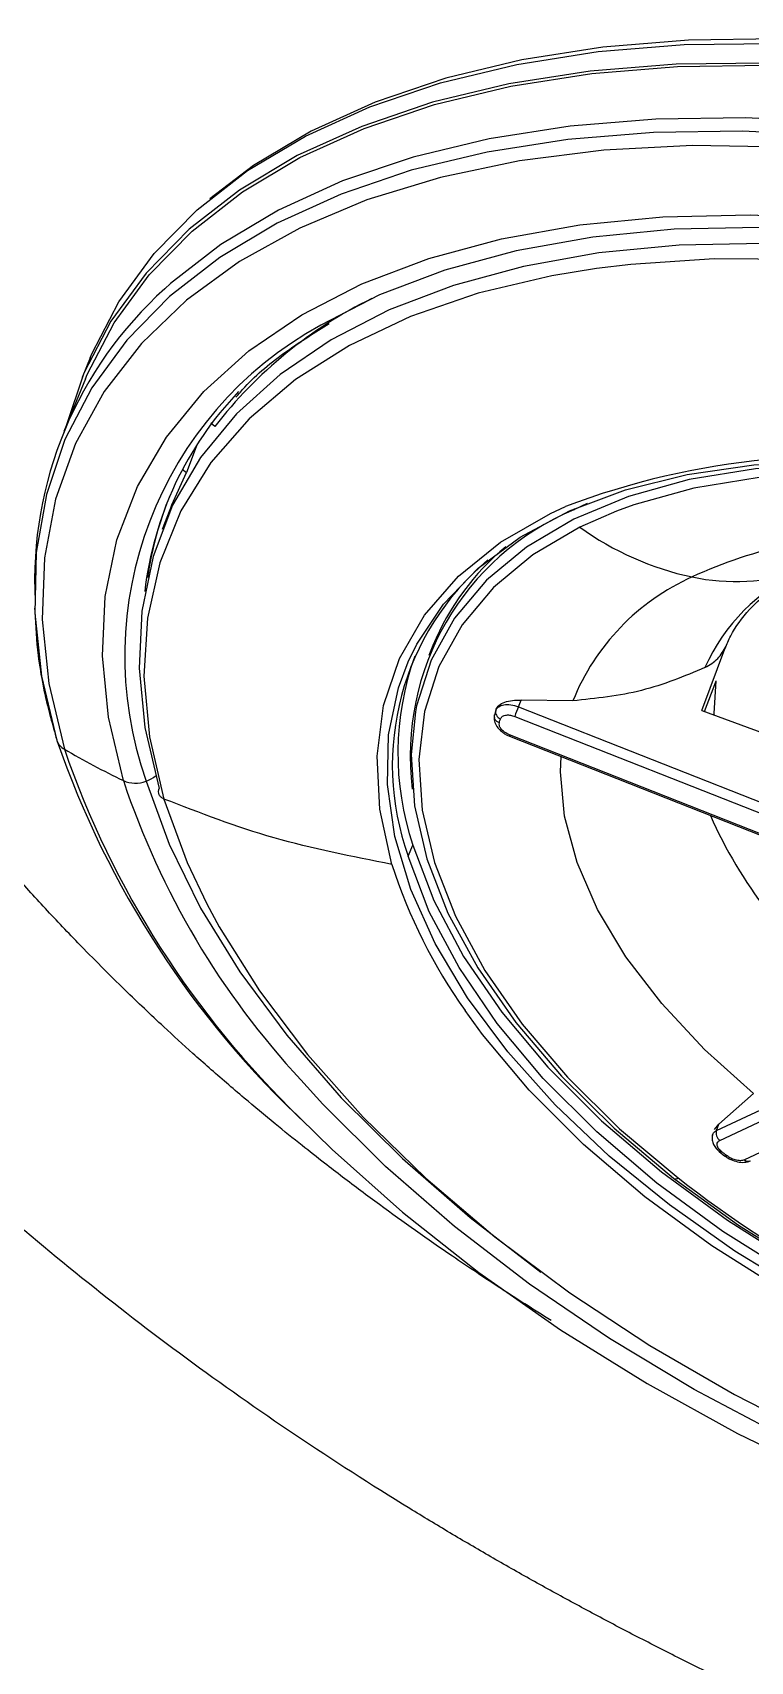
# Model space of a CAD drawing. Extents: x 0 to 84, y -21 to 126.
# Drawn here: x 26.9 to 28.004, y 60.201 to 62.705 of the extents above; entities that cross this region are included whole.
import ezdxf

# ---------------------------------------------------------------- set-up
doc = ezdxf.new("R2010")
doc.units = 0
doc.header["$MEASUREMENT"] = 0
doc.layers.add('1', color=4, linetype='Continuous')

# ---------------------------------------------------------------- blocks, each defined once
blk = doc.blocks.new('PRODIGY')
at = {"layer": '1', "color": 3, "linetype": 'Continuous', "lineweight": 25}
for p, q in [((26.9886, 62.2049), (26.9762, 62.1748)), ((26.9813, 62.1727), (26.9481, 62.0919)), ((27.1803, 62.0992), (27.1741, 62.1046)), ((27.1533, 62.0723), (27.1365, 62.0288)), ((27.1302, 62.034), (27.1365, 62.0288)), ((27.1136, 61.9778), (27.0993, 61.9409)), ((27.7526, 61.9811), (27.7323, 61.9715)), ((27.7329, 61.9729), (27.7323, 61.9715)), ((27.7977, 61.9693), (27.7414, 61.9446)), ((26.903, 61.8203), (26.9034, 61.8148)), ((27.5155, 61.763), (27.509, 61.7473)), ((27.9287, 61.663), (27.9659, 61.7618)), ((27.9329, 61.6614), (27.9503, 61.707)), ((27.9503, 61.707), (27.9509, 61.7084)), ((27.6121, 61.6624), (27.6102, 61.6558)), ((27.6128, 61.6647), (27.6122, 61.6627)), ((27.647, 61.6686), (27.651, 61.6785)), ((27.647, 61.6686), (28.3782, 61.3802)), ((27.7306, 61.6777), (27.651, 61.6785)), ((27.9287, 61.663), (28.049, 61.6186)), ((27.6413, 61.6537), (28.3726, 61.3653)), ((27.633, 61.6233), (28.3642, 61.3349)), ((28.3646, 61.337), (27.6333, 61.6254)), ((27.4776, 61.4388), (27.4847, 61.4559)), ((27.9515, 61.0174), (28.4194, 61.2369)), ((27.9565, 61.002), (28.4244, 61.2216)), ((28.4626, 61.1918), (27.9947, 60.9723)), ((28.0082, 61.0744), (27.955, 61.0273)), ((27.946, 61.012), (27.9448, 61.0084)), ((27.9482, 61.019), (27.955, 61.0273)), ((27.9515, 61.0174), (27.955, 61.0273)), ((27.9557, 60.9848), (27.9644, 60.978))]:
    blk.add_line(p, q, dxfattribs=at)
at = {"layer": '1', "color": 3, "linetype": 'Continuous', "lineweight": 25, "flags": 128}
for points in [[(26.9886, 62.2049), (26.9913, 62.2113), (27.0328, 62.2912), (27.0869, 62.3651), (27.153, 62.4325), (27.2307, 62.4929), (27.3194, 62.5458), (27.4185, 62.5908), (27.5271, 62.6276), (27.6444, 62.6559), (27.7696, 62.6755), (27.9017, 62.6863), (28.0397, 62.6881)], [(28.0461, 62.695), (27.9085, 62.6932), (27.7768, 62.6825), (27.652, 62.6629), (27.5351, 62.6347), (27.4268, 62.598), (27.3281, 62.5531), (27.2396, 62.5004), (27.1728, 62.4494)], [(28.0273, 62.658), (27.8893, 62.6562), (27.7572, 62.6455), (27.632, 62.6259), (27.5147, 62.5976), (27.4061, 62.5607), (27.307, 62.5157), (27.2183, 62.4628), (27.1406, 62.4024), (27.0745, 62.335), (27.0205, 62.2611), (26.9789, 62.1813), (26.951, 62.0991)], [(26.9813, 62.1727), (26.984, 62.1792), (27.0254, 62.2588), (27.0793, 62.3324), (27.1452, 62.3996), (27.2227, 62.4599), (27.3111, 62.5126), (27.4099, 62.5575), (27.5181, 62.5942), (27.6351, 62.6224), (27.76, 62.642), (27.8917, 62.6527), (28.0292, 62.6545)], [(28.1384, 62.5665), (27.996, 62.5737), (27.8584, 62.5719), (27.7267, 62.5612), (27.6019, 62.5417), (27.4849, 62.5134), (27.3766, 62.4767), (27.2779, 62.4318), (27.1894, 62.3791), (27.112, 62.3189), (27.1033, 62.3111)], [(28.1334, 62.546), (27.9915, 62.5531), (27.8544, 62.5513), (27.7231, 62.5407), (27.5988, 62.5212), (27.4822, 62.4931), (27.3743, 62.4565), (27.2759, 62.4117), (27.1877, 62.3592), (27.1105, 62.2992), (27.0448, 62.2322), (26.9912, 62.1588), (26.9499, 62.0795), (26.9214, 61.9949), (26.9058, 61.9056), (26.9034, 61.8123), (26.914, 61.7158), (26.9376, 61.6168)], [(28.0566, 62.5288), (27.9146, 62.531), (27.7783, 62.5239), (27.6488, 62.5075), (27.5271, 62.482), (27.4141, 62.4475), (27.3109, 62.4044), (27.2182, 62.353), (27.1368, 62.2937), (27.0673, 62.2269), (27.0103, 62.1533), (26.9662, 62.0734), (26.9355, 61.9878), (26.9183, 61.8973), (26.9148, 61.8026), (26.9251, 61.7044), (26.9489, 61.6035)], [(27.0397, 61.5551), (27.0168, 61.6524), (27.0075, 61.747), (27.0119, 61.8381), (27.0298, 61.925), (27.0612, 62.0069), (27.1057, 62.083), (27.1631, 62.1529), (27.2327, 62.2157), (27.314, 62.2711), (27.4064, 62.3185), (27.509, 62.3576), (27.6209, 62.3879), (27.7413, 62.4094), (27.869, 62.4216), (28.003, 62.4247), (28.1421, 62.4184)], [(28.0173, 62.4054), (27.8862, 62.4024), (27.7612, 62.3904), (27.6434, 62.3695), (27.5339, 62.3397), (27.4335, 62.3015), (27.3431, 62.2551), (27.343, 62.2551)], [(28.023, 62.3808), (27.8939, 62.3779), (27.7708, 62.3661), (27.6548, 62.3454), (27.547, 62.3162), (27.4481, 62.2785), (27.3591, 62.2328), (27.2807, 62.1795), (27.2136, 62.1189), (27.1583, 62.0516), (27.1154, 61.9782), (27.0852, 61.8993), (27.0679, 61.8156), (27.0637, 61.7278), (27.0727, 61.6366), (27.0947, 61.5428)], [(27.7671, 62.3422), (27.6982, 62.3309), (27.585, 62.3041), (27.481, 62.2683), (27.3871, 62.224), (27.3042, 62.1715), (27.233, 62.1112), (27.1741, 62.0438), (27.1282, 61.9698), (27.0955, 61.89), (27.0765, 61.805), (27.0712, 61.7156), (27.0797, 61.6226), (27.102, 61.5268)], [(29.8276, 61.5576), (29.7866, 61.6019), (29.6903, 61.6956), (29.584, 61.7858), (29.4688, 61.8719), (29.3458, 61.9529), (29.2159, 62.0282), (29.0805, 62.0971), (28.9407, 62.159), (28.7977, 62.2132), (28.653, 62.2594), (28.5077, 62.297), (28.3633, 62.3258), (28.221, 62.3455), (28.0821, 62.3559), (27.9479, 62.357), (27.8195, 62.3486), (27.7671, 62.3422)], [(27.4775, 61.7379), (27.4907, 61.7649), (27.5316, 61.8264), (27.5849, 61.8815), (27.6498, 61.9294), (27.7256, 61.9697), (27.8114, 62.0018), (27.9062, 62.0255), (28.0089, 62.0403), (28.1182, 62.0461), (28.233, 62.0429), (28.3518, 62.0307)], [(28.7648, 61.9256), (28.7248, 61.9398), (28.6013, 61.9781), (28.4776, 62.0078), (28.3553, 62.0285), (28.2358, 62.0399), (28.1208, 62.0419), (28.0116, 62.0345), (27.9096, 62.0177), (27.8161, 61.9918), (27.7323, 61.9571), (27.6593, 61.914), (27.5979, 61.8631), (27.5489, 61.805), (27.5129, 61.7404), (27.4905, 61.6702), (27.4885, 61.6606)], [(27.1136, 61.9778), (27.114, 61.9789), (27.1365, 62.0288)], [(29.2758, 61.6306), (29.1771, 61.702), (29.0709, 61.7682), (28.9586, 61.8283), (28.8416, 61.8817), (28.7214, 61.9276), (28.5995, 61.9654), (28.4773, 61.9947), (28.3565, 62.0152), (28.2385, 62.0264), (28.1249, 62.0284), (28.0171, 62.021), (27.9164, 62.0045), (27.8241, 61.9789), (27.7977, 61.9693)], [(27.4525, 61.4264), (27.4339, 61.511), (27.4296, 61.5927), (27.4397, 61.6703), (27.4642, 61.7428), (27.5026, 61.8094), (27.5546, 61.8693), (27.6194, 61.9216), (27.6963, 61.9657), (27.7191, 61.9762)], [(27.7414, 61.9446), (27.6692, 61.9021), (27.6086, 61.8518), (27.5602, 61.7944), (27.5247, 61.7307), (27.5026, 61.6614), (27.494, 61.5873), (27.4991, 61.5096), (27.5179, 61.429), (27.5501, 61.3466), (27.5953, 61.2635), (27.6529, 61.1807), (27.7223, 61.0992), (27.8024, 61.0201), (27.8924, 60.9444)], [(28.8061, 60.5191), (28.6846, 60.5402), (28.5619, 60.5699), (28.4393, 60.6078), (28.3184, 60.6536), (28.2006, 60.7066), (28.0872, 60.7663), (27.9796, 60.832), (27.879, 60.9029), (27.7866, 60.9781), (27.7034, 61.0568), (27.6306, 61.1381), (27.5689, 61.221), (27.519, 61.3045), (27.4815, 61.3876), (27.4569, 61.4694), (27.4455, 61.549), (27.4473, 61.6253), (27.4625, 61.6976), (27.4775, 61.7379)], [(27.9478, 61.6559), (27.9477, 61.6584), (27.9509, 61.7084)], [(27.4885, 61.6606), (27.4818, 61.5952), (27.487, 61.5165), (27.506, 61.4349), (27.5386, 61.3514), (27.5844, 61.2673), (27.6427, 61.1834), (27.713, 61.1009), (27.7942, 61.0208), (27.8853, 60.9441)], [(28.0082, 61.0744), (27.933, 61.142), (27.8674, 61.2123), (27.8123, 61.2843), (27.7687, 61.357), (27.7371, 61.4294), (27.718, 61.5003), (27.7117, 61.5688), (27.7125, 61.592)], [(27.0745, 61.5543), (27.11, 61.4573), (27.1582, 61.3592), (27.2187, 61.2611), (27.2911, 61.1636), (27.3747, 61.0677), (27.4689, 60.9741), (27.5727, 60.8836), (27.6815, 60.7998)], [(27.102, 61.5268), (27.1378, 61.4292), (27.168, 61.3656)], [(28.8094, 60.5337), (28.6842, 60.5556), (28.5577, 60.5866), (28.4315, 60.6265), (28.3072, 60.6746), (28.1864, 60.7304), (28.0706, 60.7932), (27.9613, 60.8622), (27.8598, 60.9365), (27.7673, 61.0152), (27.6852, 61.0973), (27.6143, 61.1818), (27.5556, 61.2676), (27.5099, 61.3536), (27.4776, 61.4388)], [(27.4847, 61.4559), (27.5169, 61.3708), (27.5627, 61.2848), (27.6213, 61.199), (27.6922, 61.1145), (27.7744, 61.0324), (27.8668, 60.9537), (27.9683, 60.8794), (28.0777, 60.8104), (28.1935, 60.7476), (28.3143, 60.6918), (28.4385, 60.6436), (28.5647, 60.6038), (28.6912, 60.5727), (28.8164, 60.5509)], [(27.168, 61.3656), (27.1868, 61.3306), (27.2487, 61.2319), (27.3227, 61.134), (27.4083, 61.0378), (27.5046, 60.9441), (27.6109, 60.8539), (27.726, 60.7678), (27.8491, 60.6868), (27.9789, 60.6115), (28.1144, 60.5426), (28.2542, 60.4807), (28.3971, 60.4265), (28.5419, 60.3803), (28.6871, 60.3427), (28.8316, 60.3139), (28.9739, 60.2942), (29.1128, 60.2838), (29.247, 60.2827), (29.3754, 60.2911), (29.4967, 60.3088), (29.6098, 60.3356), (29.7138, 60.3714), (29.757, 60.3901)], [(28.8071, 60.5059), (28.6797, 60.5281), (28.551, 60.5597), (28.4227, 60.6002), (28.2963, 60.6491), (28.1735, 60.7059), (28.0557, 60.7698), (27.9445, 60.84), (27.8412, 60.9155), (27.7472, 60.9956), (27.6636, 61.0791), (27.5916, 61.165), (27.5649, 61.2017)], [(29.1319, 60.2544), (29.0681, 60.2584), (28.925, 60.2739), (28.7792, 60.2984), (28.6319, 60.3318), (28.4844, 60.3738), (28.3379, 60.424), (28.1937, 60.482), (28.053, 60.5474), (27.917, 60.6195), (27.7869, 60.6977), (27.6638, 60.7813), (27.5487, 60.8698), (27.4426, 60.9622), (27.3464, 61.0579), (27.3122, 61.0953)], [(27.3108, 61.0369), (27.3604, 60.9882), (27.4685, 60.8918), (27.5859, 60.7992), (27.7116, 60.7112), (27.8446, 60.6285), (27.9838, 60.5518), (28.1282, 60.4817), (28.2765, 60.4188), (28.4276, 60.3636), (28.5802, 60.3165), (28.7331, 60.2779), (28.8851, 60.2481), (29.0349, 60.2274), (29.1814, 60.2158), (29.3234, 60.2136), (29.4597, 60.2207), (29.532, 60.2286)], [(27.8853, 60.9441), (27.9853, 60.8718), (28.0928, 60.8047), (28.2065, 60.7438), (28.325, 60.6898), (28.4468, 60.6433), (28.5703, 60.605), (28.694, 60.5753), (28.8163, 60.5546), (28.9358, 60.5432), (29.0508, 60.5412), (29.16, 60.5487), (29.262, 60.5654), (29.3555, 60.5914), (29.4393, 60.6261), (29.5123, 60.6692), (29.5737, 60.7201), (29.6227, 60.7782), (29.6441, 60.8128)]]:
    blk.add_lwpolyline(points, dxfattribs=at)
at = {"layer": '1', "color": 3, "linetype": 'Continuous', "lineweight": 25}
for centre, radius, start, end in [((27.5075, 61.8618), 0.6043, 131.9768, 182.8974), ((27.7198, 61.6845), 0.6804, 115.9913, 142.4535), ((27.6215, 61.7466), 0.5797, 118.7074, 199.3689), ((27.6012, 61.7849), 0.5322, 136.2443, 173.4508), ((28.1404, 60.8714), 1.1824, 79.9168, 110.8735), ((27.6024, 61.7917), 0.5309, 157.7316, 171.7992), ((27.8902, 61.5935), 0.4096, 112.6719, 187.2026), ((28.0087, 62.3145), 0.4564, 234.1447, 258.001), ((27.8831, 61.6087), 0.3987, 129.8883, 157.2301), ((28.2275, 61.1819), 0.7545, 90.4584, 114.5674), ((27.865, 61.5788), 0.4119, 130.0219, 199.8695), ((28.0582, 61.5458), 0.3531, 114.1273, 158.0769), ((27.9804, 62.1828), 0.3217, 258.0519, 288.2209), ((28.2012, 61.6107), 0.2924, 114.269, 156.1755), ((27.9053, 61.597), 0.4437, 160.3056, 198.5443), ((27.771, 61.6133), 0.1359, 155.9637, 162.6688), ((26.9611, 61.6254), 0.0251, 200.1318, 240.9416), ((28.315, 62.0922), 1.4572, 199.0432, 226.9757), ((27.6359, 61.6239), 0.00297, 150.1331, 191.5727), ((27.6046, 62.7234), 1.2977, 239.6526, 244.1941), ((28.3074, 62.0724), 1.4371, 199.0432, 226.0953), ((27.0582, 61.6007), 0.0492, 289.4383, 308.8799), ((27.058, 61.5972), 0.046, 246.4524, 291.0197), ((28.2345, 61.9527), 1.2592, 198.4067, 222.9115), ((28.582, 61.7831), 0.6991, 203.7636, 231.6427), ((28.2273, 61.6733), 0.8131, 197.6757, 215.4477), ((27.9653, 61.0133), 0.0144, 163.6306, 232.1344), ((28.0004, 60.9785), 0.0085, 227.7861, 292.0878), ((27.8887, 60.9484), 0.00547, 231.6281, 312.9704), ((29.0546, 62.4396), 1.8937, 232.1418, 268.8682)]:
    blk.add_arc(centre, radius, start, end, dxfattribs=at)
for points, knots in [([(27.6308, 64.2207), (27.648, 64.2112), (27.7024, 64.181), (27.814, 64.1186), (27.9699, 64.0304), (28.1373, 63.9342), (28.3574, 63.8057), (28.6241, 63.646), (28.9461, 63.4442), (29.2087, 63.2702), (29.4153, 63.1274), (29.5692, 63.0183), (29.7218, 62.9076), (29.9237, 62.758), (30.1719, 62.568), (30.4194, 62.3672), (30.6032, 62.2076), (30.7382, 62.0841), (30.8595, 61.9662), (31.0218, 61.7965), (31.1662, 61.6229), (31.2878, 61.4434), (31.3655, 61.3063), (31.4269, 61.1686), (31.4707, 61.0318), (31.4913, 60.9218), (31.4995, 60.8342), (31.5012, 60.7706), (31.4986, 60.7058), (31.4929, 60.651), (31.4852, 60.6031), (31.4773, 60.5635), (31.4708, 60.5375), (31.4675, 60.5245)], [0, 0, 0, 0, 0.009273, 0.02948, 0.060596, 0.094292, 0.121271, 0.182001, 0.242883, 0.304042, 0.334782, 0.365644, 0.396631, 0.427703, 0.489951, 0.552125, 0.588013, 0.614302, 0.646861, 0.67689, 0.740233, 0.772375, 0.804814, 0.837493, 0.870307, 0.903098, 0.918036, 0.93572, 0.951225, 0.968028, 0.978692, 0.98935, 1, 1, 1, 1]), ([(31.0727, 60.7386), (31.0739, 60.7442), (31.0764, 60.7553), (31.0797, 60.7722), (31.0826, 60.789), (31.0851, 60.8058), (31.0873, 60.8227), (31.0891, 60.8395), (31.0905, 60.8564), (31.0915, 60.8732), (31.0922, 60.8901), (31.0925, 60.907), (31.0924, 60.9238), (31.0912, 60.9695), (31.0834, 61.045), (31.0579, 61.1522), (31.0177, 61.261), (30.9633, 61.3711), (30.8949, 61.4827), (30.7861, 61.633), (30.6207, 61.8213), (30.3908, 62.0419), (30.139, 62.2572), (29.8746, 62.4662), (29.6486, 62.6363), (29.4674, 62.7699), (29.2849, 62.9027), (29.0988, 63.0348), (28.9073, 63.1656), (28.709, 63.2973), (28.5063, 63.4264), (28.2976, 63.555), (28.1511, 63.6434), (28.014, 63.7248), (27.8877, 63.7988), (27.7572, 63.8745), (27.6225, 63.9517), (27.5311, 64.0034), (27.4848, 64.0296)], [0, 0, 0, 0, 0.00521, 0.010385, 0.015525, 0.020632, 0.025705, 0.030747, 0.035757, 0.040737, 0.045688, 0.05061, 0.055505, 0.060373, 0.090174, 0.119524, 0.148789, 0.178362, 0.207785, 0.238197, 0.299496, 0.362001, 0.425025, 0.487888, 0.550016, 0.58106, 0.611564, 0.673601, 0.705441, 0.736982, 0.801713, 0.833861, 0.867365, 0.892423, 0.918213, 0.944738, 0.972, 1, 1, 1, 1]), ([(27.6975, 60.7253), (27.6838, 60.7338), (27.658, 60.7498), (27.6072, 60.7826), (27.5317, 60.8329), (27.4505, 60.8903), (27.386, 60.9385), (27.3465, 60.9689), (27.3119, 60.9961), (27.2705, 61.0295), (27.2227, 61.0692), (27.1807, 61.1054), (27.1396, 61.1419), (27.0962, 61.1815), (27.0367, 61.2381), (26.9749, 61.3), (26.9165, 61.3616), (26.8658, 61.4176), (26.8223, 61.4677), (26.7851, 61.5122), (26.7537, 61.5509), (26.7243, 61.5881), (26.701, 61.6185), (26.6803, 61.6461), (26.6576, 61.6769), (26.6099, 61.7436), (26.5506, 61.8319), (26.4878, 61.9334), (26.4367, 62.0211), (26.3912, 62.1042), (26.3462, 62.1912), (26.305, 62.2758), (26.2699, 62.3518), (26.2506, 62.396), (26.2425, 62.4144)], [0, 0, 0, 0, 0.018074, 0.034208, 0.068471, 0.121177, 0.148626, 0.16224, 0.179513, 0.20049, 0.225227, 0.253795, 0.267274, 0.291943, 0.325713, 0.36883, 0.401786, 0.434014, 0.466522, 0.488574, 0.510753, 0.533057, 0.552489, 0.562731, 0.58022, 0.605044, 0.676404, 0.730057, 0.777049, 0.825116, 0.870861, 0.924615, 0.968743, 1, 1, 1, 1]), ([(28.4498, 59.9608), (28.4379, 59.9655), (28.414, 59.9747), (28.3784, 59.9889), (28.3428, 60.0032), (28.3075, 60.0177), (28.2723, 60.0324), (28.2372, 60.0473), (28.2023, 60.0623), (28.1676, 60.0775), (28.133, 60.0929), (28.0986, 60.1085), (28.0644, 60.1242), (28.0303, 60.1401), (27.9964, 60.1562), (27.9627, 60.1724), (27.9292, 60.1888), (27.8959, 60.2054), (27.8627, 60.2222), (27.8297, 60.2391), (27.7969, 60.2562), (27.7644, 60.2734), (27.732, 60.2909), (27.6997, 60.3085), (27.6677, 60.3262), (27.6359, 60.3441), (27.6043, 60.3622), (27.5729, 60.3805), (27.5417, 60.3989), (27.5107, 60.4175), (27.4303, 60.4665), (27.3029, 60.5482), (27.1343, 60.6668), (26.9734, 60.7907), (26.8116, 60.9275), (26.6511, 61.078), (26.494, 61.2431), (26.3482, 61.4155), (26.216, 61.5922), (26.0962, 61.7731), (26.0136, 61.914), (25.9586, 62.0157), (25.9272, 62.0762), (25.8965, 62.1375), (25.8666, 62.1997), (25.8375, 62.2628), (25.8189, 62.3051), (25.8095, 62.3264)], [0, 0, 0, 0, 0.009181, 0.018342, 0.027485, 0.036609, 0.045714, 0.054801, 0.063871, 0.072923, 0.081958, 0.090977, 0.099979, 0.108966, 0.117938, 0.126896, 0.135839, 0.144769, 0.153687, 0.162592, 0.171486, 0.180369, 0.189242, 0.198106, 0.206961, 0.215809, 0.224649, 0.233484, 0.242313, 0.251138, 0.25996, 0.31146, 0.36307, 0.415007, 0.4675, 0.529721, 0.593326, 0.658691, 0.726179, 0.792586, 0.861596, 0.883862, 0.90644, 0.929336, 0.952558, 0.97611, 1, 1, 1, 1]), ([(27.2127, 62.1443), (27.2172, 62.1496), (27.2392, 62.1753), (27.2862, 62.214), (27.3339, 62.244), (27.3561, 62.2579)], [0, 0, 0, 0, 0.121311, 0.590663, 1, 1, 1, 1]), ([(27.9645, 61.7583), (27.9673, 61.7648), (27.9765, 61.7858), (27.9985, 61.8169), (28.037, 61.8506), (28.0673, 61.8718), (28.0887, 61.8804), (28.0902, 61.881)], [0, 0, 0, 0, 0.13466, 0.439796, 0.70106, 0.978824, 1, 1, 1, 1]), ([(26.9034, 61.8148), (26.9047, 61.7925), (26.9076, 61.7392), (26.9215, 61.6729), (26.934, 61.6292), (26.9373, 61.6176)], [0, 0, 0, 0, 0.346476, 0.826165, 1, 1, 1, 1]), ([(27.9337, 61.7288), (27.9408, 61.733), (27.955, 61.7414), (27.9622, 61.755), (27.9659, 61.7618)], [0, 0, 0, 0, 0.49995, 1, 1, 1, 1]), ([(27.9337, 61.7288), (27.9018, 61.7155), (27.8381, 61.689), (27.7664, 61.6815), (27.7306, 61.6777)], [0, 0, 0, 0, 0.500003, 1, 1, 1, 1]), ([(27.6118, 61.6613), (27.6117, 61.6612), (27.6115, 61.6606), (27.6114, 61.66), (27.6112, 61.6595)], [0, 0, 0, 0, 0.220666, 1, 1, 1, 1]), ([(27.6122, 61.6627), (27.6119, 61.6616), (27.6115, 61.6592), (27.6128, 61.6554), (27.6155, 61.6521), (27.6181, 61.6508), (27.6194, 61.6502)], [0, 0, 0, 0, 0.241124, 0.499994, 0.758864, 1, 1, 1, 1]), ([(27.6122, 61.6627), (27.613, 61.6651), (27.6138, 61.6675), (27.6166, 61.6686), (27.6167, 61.6686)], [0, 0, 0, 0, 0.962244, 1, 1, 1, 1]), ([(27.6128, 61.6647), (27.614, 61.6669), (27.6163, 61.6713), (27.6255, 61.6761), (27.6376, 61.6788), (27.6465, 61.6786), (27.651, 61.6785)], [0, 0, 0, 0, 0.241642, 0.487805, 0.739808, 1, 1, 1, 1]), ([(27.6167, 61.6686), (27.6191, 61.6698), (27.624, 61.6723), (27.6351, 61.6723), (27.643, 61.6698), (27.647, 61.6686)], [0, 0, 0, 0, 0.324258, 0.661792, 1, 1, 1, 1]), ([(27.61, 61.6528), (27.6098, 61.6515), (27.6095, 61.6488), (27.6108, 61.6431), (27.6149, 61.6359), (27.6217, 61.6296), (27.6281, 61.6255), (27.6316, 61.624), (27.6333, 61.6232)], [0, 0, 0, 0, 0.134294, 0.264105, 0.514482, 0.757749, 0.878561, 1, 1, 1, 1]), ([(27.6176, 61.6438), (27.6163, 61.6444), (27.6137, 61.6457), (27.611, 61.649), (27.6096, 61.6528), (27.6101, 61.6551), (27.6103, 61.6563)], [0, 0, 0, 0, 0.2410127, 0.499953, 0.7589037, 1, 1, 1, 1]), ([(27.6333, 61.6254), (27.6306, 61.6267), (27.6253, 61.6293), (27.6199, 61.6346), (27.6172, 61.6397), (27.6175, 61.6424), (27.6176, 61.6438)], [0, 0, 0, 0, 0.278428, 0.557751, 0.778793, 1, 1, 1, 1]), ([(27.6176, 61.6438), (27.6179, 61.645), (27.6185, 61.6471), (27.6191, 61.6492), (27.6194, 61.6502)], [0, 0, 0, 0, 0.560052, 1, 1, 1, 1]), ([(27.6194, 61.6502), (27.6202, 61.6516), (27.6219, 61.6545), (27.6279, 61.6562), (27.6347, 61.6559), (27.6391, 61.6544), (27.6413, 61.6537)], [0, 0, 0, 0, 0.27869, 0.558047, 0.778936, 1, 1, 1, 1]), ([(27.102, 61.5268), (27.1004, 61.5277), (27.0973, 61.5293), (27.0945, 61.5333), (27.0934, 61.538), (27.0942, 61.5412), (27.0947, 61.5428)], [0, 0, 0, 0, 0.24996, 0.500003, 0.749955, 1, 1, 1, 1]), ([(27.4525, 61.4264), (27.3911, 61.4384), (27.2684, 61.4624), (27.1574, 61.5054), (27.102, 61.5268)], [0, 0, 0, 0, 0.5, 1, 1, 1, 1]), ([(27.9453, 61.0079), (27.9454, 61.0096), (27.9455, 61.0136), (27.9493, 61.016), (27.9515, 61.0174)], [0, 0, 0, 0, 0.398293, 1, 1, 1, 1]), ([(27.9449, 61.0086), (27.9448, 61.0065), (27.9445, 61.0024), (27.9467, 60.9959), (27.9504, 60.9896), (27.9541, 60.9863), (27.9559, 60.9846)], [0, 0, 0, 0, 0.256925, 0.5105194, 0.7583961, 1, 1, 1, 1]), ([(27.9593, 60.9848), (27.9573, 60.9866), (27.9535, 60.9902), (27.9518, 60.9955), (27.9529, 60.9996), (27.9553, 61.0012), (27.9565, 61.002)], [0, 0, 0, 0, 0.278673, 0.558012, 0.778982, 1, 1, 1, 1]), ([(27.9558, 60.9849), (27.9561, 60.9846), (27.9569, 60.9839), (27.9585, 60.9845), (27.9593, 60.9848)], [0, 0, 0, 0, 0.471821, 1, 1, 1, 1]), ([(27.9678, 60.9782), (27.9662, 60.9794), (27.9634, 60.9816), (27.9605, 60.9838), (27.9593, 60.9848)], [0, 0, 0, 0, 0.5599451, 1, 1, 1, 1]), ([(27.9641, 60.9782), (27.9655, 60.9772), (27.9683, 60.9752), (27.9749, 60.9718), (27.9839, 60.9689), (27.9927, 60.9681), (27.9991, 60.9689), (28.0017, 60.9699), (28.003, 60.9705)], [0, 0, 0, 0, 0.124846, 0.247703, 0.492131, 0.740488, 0.868305, 1, 1, 1, 1]), ([(27.9678, 60.9782), (27.967, 60.9778), (27.9655, 60.9773), (27.9647, 60.9779), (27.9644, 60.9782)], [0, 0, 0, 0, 0.532363, 1, 1, 1, 1]), ([(27.9947, 60.9723), (27.9926, 60.9717), (27.9886, 60.9704), (27.9807, 60.9717), (27.9734, 60.9744), (27.9697, 60.9769), (27.9678, 60.9782)], [0, 0, 0, 0, 0.278464, 0.557767, 0.77881, 1, 1, 1, 1])]:
    blk.add_open_spline(points, degree=3, knots=knots, dxfattribs=at)

msp = doc.modelspace()

# ---------------------------------------------------------------- block references
at = {"layer": '1'}
msp.add_blockref('PRODIGY', (0, 0), dxfattribs=at)

doc.saveas('drawing.dxf')
